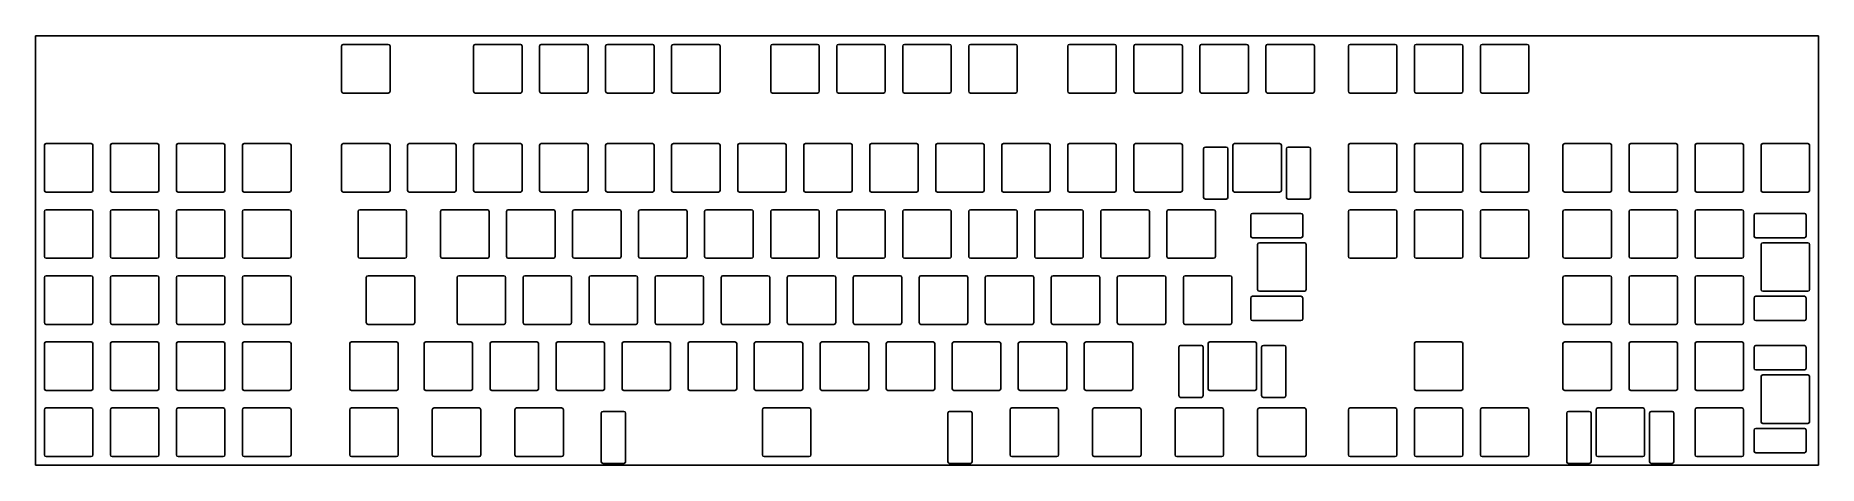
# Model space of a CAD drawing. Header units: millimetres. Extents: x 0 to 514, y -124 to 0.
import ezdxf

# ---------------------------------------------------------------- set-up
doc = ezdxf.new("R2010")
doc.units = ezdxf.units.MM

msp = doc.modelspace()

# ---------------------------------------------------------------- linework, layer by layer
for p, q in [((0, 0), (514.35, 0)), ((0, -123.825), (0, 0)), ((514.35, -123.825), (514.35, 0)), ((88.25, -3.025), (88.25, -16.025)), ((88.75, -2.525), (101.75, -2.525)), ((102.25, -3.025), (102.25, -16.025)), ((126.35, -3.025), (126.35, -16.025)), ((126.85, -2.525), (139.85, -2.525)), ((140.35, -3.025), (140.35, -16.025)), ((145.4, -3.025), (145.4, -16.025)), ((145.9, -2.525), (158.9, -2.525)), ((159.4, -3.025), (159.4, -16.025)), ((164.45, -3.025), (164.45, -16.025)), ((164.95, -2.525), (177.95, -2.525)), ((178.45, -3.025), (178.45, -16.025)), ((183.5, -3.025), (183.5, -16.025)), ((184, -2.525), (197, -2.525)), ((197.5, -3.025), (197.5, -16.025)), ((212.075, -3.025), (212.075, -16.025)), ((212.575, -2.525), (225.575, -2.525)), ((226.075, -3.025), (226.075, -16.025)), ((231.125, -3.025), (231.125, -16.025)), ((231.625, -2.525), (244.625, -2.525)), ((245.125, -3.025), (245.125, -16.025)), ((250.175, -3.025), (250.175, -16.025)), ((250.675, -2.525), (263.675, -2.525)), ((264.175, -3.025), (264.175, -16.025)), ((269.225, -3.025), (269.225, -16.025)), ((269.725, -2.525), (282.725, -2.525)), ((283.225, -3.025), (283.225, -16.025)), ((297.8, -3.025), (297.8, -16.025)), ((298.3, -2.525), (311.3, -2.525)), ((311.8, -3.025), (311.8, -16.025)), ((316.85, -3.025), (316.85, -16.025)), ((317.35, -2.525), (330.35, -2.525)), ((330.85, -3.025), (330.85, -16.025)), ((335.9, -3.025), (335.9, -16.025)), ((336.4, -2.525), (349.4, -2.525)), ((349.9, -3.025), (349.9, -16.025)), ((354.95, -3.025), (354.95, -16.025)), ((355.45, -2.525), (368.45, -2.525)), ((368.95, -3.025), (368.95, -16.025)), ((378.7625, -3.025), (378.7625, -16.025)), ((379.2625, -2.525), (392.2625, -2.525)), ((392.7625, -3.025), (392.7625, -16.025)), ((397.8125, -3.025), (397.8125, -16.025)), ((398.3125, -2.525), (411.3125, -2.525)), ((411.8125, -3.025), (411.8125, -16.025)), ((416.8625, -3.025), (416.8625, -16.025)), ((417.3625, -2.525), (430.3625, -2.525)), ((430.8625, -3.025), (430.8625, -16.025)), ((88.75, -16.525), (101.75, -16.525)), ((126.85, -16.525), (139.85, -16.525)), ((145.9, -16.525), (158.9, -16.525)), ((164.95, -16.525), (177.95, -16.525)), ((184, -16.525), (197, -16.525)), ((212.575, -16.525), (225.575, -16.525)), ((231.625, -16.525), (244.625, -16.525)), ((250.675, -16.525), (263.675, -16.525)), ((269.725, -16.525), (282.725, -16.525)), ((298.3, -16.525), (311.3, -16.525)), ((317.35, -16.525), (330.35, -16.525)), ((336.4, -16.525), (349.4, -16.525)), ((355.45, -16.525), (368.45, -16.525)), ((379.2625, -16.525), (392.2625, -16.525)), ((398.3125, -16.525), (411.3125, -16.525)), ((417.3625, -16.525), (430.3625, -16.525)), ((2.525, -31.6), (2.525, -44.6)), ((3.025, -31.1), (16.025, -31.1)), ((16.525, -31.6), (16.525, -44.6)), ((21.575, -31.6), (21.575, -44.6)), ((22.075, -31.1), (35.075, -31.1)), ((35.575, -31.6), (35.575, -44.6)), ((40.625, -31.6), (40.625, -44.6)), ((41.125, -31.1), (54.125, -31.1)), ((54.625, -31.6), (54.625, -44.6)), ((59.675, -31.6), (59.675, -44.6)), ((60.175, -31.1), (73.175, -31.1)), ((73.675, -31.6), (73.675, -44.6)), ((88.25, -31.6), (88.25, -44.6)), ((88.75, -31.1), (101.75, -31.1)), ((102.25, -31.6), (102.25, -44.6)), ((107.3, -31.6), (107.3, -44.6)), ((107.8, -31.1), (120.8, -31.1)), ((121.3, -31.6), (121.3, -44.6)), ((126.35, -31.6), (126.35, -44.6)), ((126.85, -31.1), (139.85, -31.1)), ((140.35, -31.6), (140.35, -44.6)), ((145.4, -31.6), (145.4, -44.6)), ((145.9, -31.1), (158.9, -31.1)), ((159.4, -31.6), (159.4, -44.6)), ((164.45, -31.6), (164.45, -44.6)), ((164.95, -31.1), (177.95, -31.1)), ((178.45, -31.6), (178.45, -44.6)), ((183.5, -31.6), (183.5, -44.6)), ((184, -31.1), (197, -31.1)), ((197.5, -31.6), (197.5, -44.6)), ((202.55, -31.6), (202.55, -44.6)), ((203.05, -31.1), (216.05, -31.1)), ((216.55, -31.6), (216.55, -44.6)), ((221.6, -31.6), (221.6, -44.6)), ((222.1, -31.1), (235.1, -31.1)), ((235.6, -31.6), (235.6, -44.6)), ((240.65, -31.6), (240.65, -44.6)), ((241.15, -31.1), (254.15, -31.1)), ((254.65, -31.6), (254.65, -44.6)), ((259.7, -31.6), (259.7, -44.6)), ((260.2, -31.1), (273.2, -31.1)), ((273.7, -31.6), (273.7, -44.6)), ((278.75, -31.6), (278.75, -44.6)), ((279.25, -31.1), (292.25, -31.1)), ((292.75, -31.6), (292.75, -44.6)), ((297.8, -31.6), (297.8, -44.6)), ((298.3, -31.1), (311.3, -31.1)), ((311.8, -31.6), (311.8, -44.6)), ((316.85, -31.6), (316.85, -44.6)), ((317.35, -31.1), (330.35, -31.1)), ((330.85, -31.6), (330.85, -44.6)), ((336.987, -32.6), (336.987, -46.6)), ((337.487, -32.1), (343.487, -32.1)), ((343.987, -32.6), (343.987, -46.6)), ((345.425, -31.6), (345.425, -44.6)), ((345.925, -31.1), (358.925, -31.1)), ((359.425, -31.6), (359.425, -44.6)), ((360.863, -32.6), (360.863, -46.6)), ((361.363, -32.1), (367.363, -32.1)), ((367.863, -32.6), (367.863, -46.6)), ((378.7625, -31.6), (378.7625, -44.6)), ((379.2625, -31.1), (392.2625, -31.1)), ((392.7625, -31.6), (392.7625, -44.6)), ((397.8125, -31.6), (397.8125, -44.6)), ((398.3125, -31.1), (411.3125, -31.1)), ((411.8125, -31.6), (411.8125, -44.6)), ((416.8625, -31.6), (416.8625, -44.6)), ((417.3625, -31.1), (430.3625, -31.1)), ((430.8625, -31.6), (430.8625, -44.6)), ((440.675, -31.6), (440.675, -44.6)), ((441.175, -31.1), (454.175, -31.1)), ((454.675, -31.6), (454.675, -44.6)), ((459.725, -31.6), (459.725, -44.6)), ((460.225, -31.1), (473.225, -31.1)), ((473.725, -31.6), (473.725, -44.6)), ((478.775, -31.6), (478.775, -44.6)), ((479.275, -31.1), (492.275, -31.1)), ((492.775, -31.6), (492.775, -44.6)), ((497.825, -31.6), (497.825, -44.6)), ((498.325, -31.1), (511.325, -31.1)), ((511.825, -31.6), (511.825, -44.6)), ((3.025, -45.1), (16.025, -45.1)), ((22.075, -45.1), (35.075, -45.1)), ((41.125, -45.1), (54.125, -45.1)), ((60.175, -45.1), (73.175, -45.1)), ((88.75, -45.1), (101.75, -45.1)), ((107.8, -45.1), (120.8, -45.1)), ((126.85, -45.1), (139.85, -45.1)), ((145.9, -45.1), (158.9, -45.1)), ((164.95, -45.1), (177.95, -45.1)), ((184, -45.1), (197, -45.1)), ((203.05, -45.1), (216.05, -45.1)), ((222.1, -45.1), (235.1, -45.1)), ((241.15, -45.1), (254.15, -45.1)), ((260.2, -45.1), (273.2, -45.1)), ((279.25, -45.1), (292.25, -45.1)), ((298.3, -45.1), (311.3, -45.1)), ((317.35, -45.1), (330.35, -45.1)), ((345.925, -45.1), (358.925, -45.1)), ((379.2625, -45.1), (392.2625, -45.1)), ((398.3125, -45.1), (411.3125, -45.1)), ((417.3625, -45.1), (430.3625, -45.1)), ((441.175, -45.1), (454.175, -45.1)), ((460.225, -45.1), (473.225, -45.1)), ((479.275, -45.1), (492.275, -45.1)), ((498.325, -45.1), (511.325, -45.1)), ((2.525, -50.65), (2.525, -63.65)), ((3.025, -50.15), (16.025, -50.15)), ((16.525, -50.65), (16.525, -63.65)), ((21.575, -50.65), (21.575, -63.65)), ((22.075, -50.15), (35.075, -50.15)), ((35.575, -50.65), (35.575, -63.65)), ((40.625, -50.65), (40.625, -63.65)), ((41.125, -50.15), (54.125, -50.15)), ((54.625, -50.65), (54.625, -63.65)), ((59.675, -50.65), (59.675, -63.65)), ((60.175, -50.15), (73.175, -50.15)), ((73.675, -50.65), (73.675, -63.65)), ((93.0125, -50.65), (93.0125, -63.65)), ((93.5125, -50.15), (106.5125, -50.15)), ((107.0125, -50.65), (107.0125, -63.65)), ((116.825, -50.65), (116.825, -63.65)), ((117.325, -50.15), (130.325, -50.15)), ((130.825, -50.65), (130.825, -63.65)), ((135.875, -50.65), (135.875, -63.65)), ((136.375, -50.15), (149.375, -50.15)), ((149.875, -50.65), (149.875, -63.65)), ((154.925, -50.65), (154.925, -63.65)), ((155.425, -50.15), (168.425, -50.15)), ((168.925, -50.65), (168.925, -63.65)), ((173.975, -50.65), (173.975, -63.65)), ((174.475, -50.15), (187.475, -50.15)), ((187.975, -50.65), (187.975, -63.65)), ((193.025, -50.65), (193.025, -63.65)), ((193.525, -50.15), (206.525, -50.15)), ((207.025, -50.65), (207.025, -63.65)), ((212.075, -50.65), (212.075, -63.65)), ((212.575, -50.15), (225.575, -50.15)), ((226.075, -50.65), (226.075, -63.65)), ((231.125, -50.65), (231.125, -63.65)), ((231.625, -50.15), (244.625, -50.15)), ((245.125, -50.65), (245.125, -63.65)), ((250.175, -50.65), (250.175, -63.65)), ((250.675, -50.15), (263.675, -50.15)), ((264.175, -50.65), (264.175, -63.65)), ((269.225, -50.65), (269.225, -63.65)), ((269.725, -50.15), (282.725, -50.15)), ((283.225, -50.65), (283.225, -63.65)), ((288.275, -50.65), (288.275, -63.65)), ((288.775, -50.15), (301.775, -50.15)), ((302.275, -50.65), (302.275, -63.65)), ((307.325, -50.65), (307.325, -63.65)), ((307.825, -50.15), (320.825, -50.15)), ((321.325, -50.65), (321.325, -63.65)), ((326.375, -50.65), (326.375, -63.65)), ((326.875, -50.15), (339.875, -50.15)), ((337.487, -47.1), (343.487, -47.1)), ((340.375, -50.65), (340.375, -63.65)), ((365.06875, -51.237), (351.06875, -51.237)), ((361.363, -47.1), (367.363, -47.1)), ((378.7625, -50.65), (378.7625, -63.65)), ((379.2625, -50.15), (392.2625, -50.15)), ((392.7625, -50.65), (392.7625, -63.65)), ((397.8125, -50.65), (397.8125, -63.65)), ((398.3125, -50.15), (411.3125, -50.15)), ((411.8125, -50.65), (411.8125, -63.65)), ((416.8625, -50.65), (416.8625, -63.65)), ((417.3625, -50.15), (430.3625, -50.15)), ((430.8625, -50.65), (430.8625, -63.65)), ((440.675, -50.65), (440.675, -63.65)), ((441.175, -50.15), (454.175, -50.15)), ((454.675, -50.65), (454.675, -63.65)), ((459.725, -50.65), (459.725, -63.65)), ((460.225, -50.15), (473.225, -50.15)), ((473.725, -50.65), (473.725, -63.65)), ((478.775, -50.65), (478.775, -63.65)), ((479.275, -50.15), (492.275, -50.15)), ((492.775, -50.65), (492.775, -63.65)), ((510.325, -51.237), (496.325, -51.237)), ((350.56875, -51.737), (350.56875, -57.737)), ((365.56875, -51.737), (365.56875, -57.737)), ((495.825, -51.737), (495.825, -57.737)), ((510.825, -51.737), (510.825, -57.737)), ((365.06875, -58.237), (351.06875, -58.237)), ((352.56875, -60.175), (352.56875, -73.175)), ((366.06875, -59.675), (353.06875, -59.675)), ((366.56875, -60.175), (366.56875, -73.175)), ((510.325, -58.237), (496.325, -58.237)), ((497.825, -60.175), (497.825, -73.175)), ((511.325, -59.675), (498.325, -59.675)), ((511.825, -60.175), (511.825, -73.175)), ((3.025, -64.15), (16.025, -64.15)), ((22.075, -64.15), (35.075, -64.15)), ((41.125, -64.15), (54.125, -64.15)), ((60.175, -64.15), (73.175, -64.15)), ((93.5125, -64.15), (106.5125, -64.15)), ((117.325, -64.15), (130.325, -64.15)), ((136.375, -64.15), (149.375, -64.15)), ((155.425, -64.15), (168.425, -64.15)), ((174.475, -64.15), (187.475, -64.15)), ((193.525, -64.15), (206.525, -64.15)), ((212.575, -64.15), (225.575, -64.15)), ((231.625, -64.15), (244.625, -64.15)), ((250.675, -64.15), (263.675, -64.15)), ((269.725, -64.15), (282.725, -64.15)), ((288.775, -64.15), (301.775, -64.15)), ((307.825, -64.15), (320.825, -64.15)), ((326.875, -64.15), (339.875, -64.15)), ((379.2625, -64.15), (392.2625, -64.15)), ((398.3125, -64.15), (411.3125, -64.15)), ((417.3625, -64.15), (430.3625, -64.15)), ((441.175, -64.15), (454.175, -64.15)), ((460.225, -64.15), (473.225, -64.15)), ((479.275, -64.15), (492.275, -64.15)), ((2.525, -69.7), (2.525, -82.7)), ((3.025, -69.2), (16.025, -69.2)), ((16.525, -69.7), (16.525, -82.7)), ((21.575, -69.7), (21.575, -82.7)), ((22.075, -69.2), (35.075, -69.2)), ((35.575, -69.7), (35.575, -82.7)), ((40.625, -69.7), (40.625, -82.7)), ((41.125, -69.2), (54.125, -69.2)), ((54.625, -69.7), (54.625, -82.7)), ((59.675, -69.7), (59.675, -82.7)), ((60.175, -69.2), (73.175, -69.2)), ((73.675, -69.7), (73.675, -82.7)), ((95.39375, -69.7), (95.39375, -82.7)), ((95.89375, -69.2), (108.89375, -69.2)), ((109.39375, -69.7), (109.39375, -82.7)), ((121.5875, -69.7), (121.5875, -82.7)), ((122.0875, -69.2), (135.0875, -69.2)), ((135.5875, -69.7), (135.5875, -82.7)), ((140.6375, -69.7), (140.6375, -82.7)), ((141.1375, -69.2), (154.1375, -69.2)), ((154.6375, -69.7), (154.6375, -82.7)), ((159.6875, -69.7), (159.6875, -82.7)), ((160.1875, -69.2), (173.1875, -69.2)), ((173.6875, -69.7), (173.6875, -82.7)), ((178.7375, -69.7), (178.7375, -82.7)), ((179.2375, -69.2), (192.2375, -69.2)), ((192.7375, -69.7), (192.7375, -82.7)), ((197.7875, -69.7), (197.7875, -82.7)), ((198.2875, -69.2), (211.2875, -69.2)), ((211.7875, -69.7), (211.7875, -82.7)), ((216.8375, -69.7), (216.8375, -82.7)), ((217.3375, -69.2), (230.3375, -69.2)), ((230.8375, -69.7), (230.8375, -82.7)), ((235.8875, -69.7), (235.8875, -82.7)), ((236.3875, -69.2), (249.3875, -69.2)), ((249.8875, -69.7), (249.8875, -82.7)), ((254.9375, -69.7), (254.9375, -82.7)), ((255.4375, -69.2), (268.4375, -69.2)), ((268.9375, -69.7), (268.9375, -82.7)), ((273.9875, -69.7), (273.9875, -82.7)), ((274.4875, -69.2), (287.4875, -69.2)), ((287.9875, -69.7), (287.9875, -82.7)), ((293.0375, -69.7), (293.0375, -82.7)), ((293.5375, -69.2), (306.5375, -69.2)), ((307.0375, -69.7), (307.0375, -82.7)), ((312.0875, -69.7), (312.0875, -82.7)), ((312.5875, -69.2), (325.5875, -69.2)), ((326.0875, -69.7), (326.0875, -82.7)), ((331.1375, -69.7), (331.1375, -82.7)), ((331.6375, -69.2), (344.6375, -69.2)), ((345.1375, -69.7), (345.1375, -82.7)), ((440.675, -69.7), (440.675, -82.7)), ((441.175, -69.2), (454.175, -69.2)), ((454.675, -69.7), (454.675, -82.7)), ((459.725, -69.7), (459.725, -82.7)), ((460.225, -69.2), (473.225, -69.2)), ((473.725, -69.7), (473.725, -82.7)), ((478.775, -69.7), (478.775, -82.7)), ((479.275, -69.2), (492.275, -69.2)), ((492.775, -69.7), (492.775, -82.7)), ((350.56875, -75.613), (350.56875, -81.613)), ((365.06875, -75.113), (351.06875, -75.113)), ((366.06875, -73.675), (353.06875, -73.675)), ((365.56875, -75.613), (365.56875, -81.613)), ((495.825, -75.613), (495.825, -81.613)), ((510.325, -75.113), (496.325, -75.113)), ((511.325, -73.675), (498.325, -73.675)), ((510.825, -75.613), (510.825, -81.613)), ((365.06875, -82.113), (351.06875, -82.113)), ((510.325, -82.113), (496.325, -82.113)), ((3.025, -83.2), (16.025, -83.2)), ((22.075, -83.2), (35.075, -83.2)), ((41.125, -83.2), (54.125, -83.2)), ((60.175, -83.2), (73.175, -83.2)), ((95.89375, -83.2), (108.89375, -83.2)), ((122.0875, -83.2), (135.0875, -83.2)), ((141.1375, -83.2), (154.1375, -83.2)), ((160.1875, -83.2), (173.1875, -83.2)), ((179.2375, -83.2), (192.2375, -83.2)), ((198.2875, -83.2), (211.2875, -83.2)), ((217.3375, -83.2), (230.3375, -83.2)), ((236.3875, -83.2), (249.3875, -83.2)), ((255.4375, -83.2), (268.4375, -83.2)), ((274.4875, -83.2), (287.4875, -83.2)), ((293.5375, -83.2), (306.5375, -83.2)), ((312.5875, -83.2), (325.5875, -83.2)), ((331.6375, -83.2), (344.6375, -83.2)), ((441.175, -83.2), (454.175, -83.2)), ((460.225, -83.2), (473.225, -83.2)), ((479.275, -83.2), (492.275, -83.2)), ((2.525, -88.75), (2.525, -101.75)), ((3.025, -88.25), (16.025, -88.25)), ((16.525, -88.75), (16.525, -101.75)), ((21.575, -88.75), (21.575, -101.75)), ((22.075, -88.25), (35.075, -88.25)), ((35.575, -88.75), (35.575, -101.75)), ((40.625, -88.75), (40.625, -101.75)), ((41.125, -88.25), (54.125, -88.25)), ((54.625, -88.75), (54.625, -101.75)), ((59.675, -88.75), (59.675, -101.75)), ((60.175, -88.25), (73.175, -88.25)), ((73.675, -88.75), (73.675, -101.75)), ((90.63125, -88.75), (90.63125, -101.75)), ((91.13125, -88.25), (104.13125, -88.25)), ((104.63125, -88.75), (104.63125, -101.75)), ((112.0625, -88.75), (112.0625, -101.75)), ((112.5625, -88.25), (125.5625, -88.25)), ((126.0625, -88.75), (126.0625, -101.75)), ((131.1125, -88.75), (131.1125, -101.75)), ((131.6125, -88.25), (144.6125, -88.25)), ((145.1125, -88.75), (145.1125, -101.75)), ((150.1625, -88.75), (150.1625, -101.75)), ((150.6625, -88.25), (163.6625, -88.25)), ((164.1625, -88.75), (164.1625, -101.75)), ((169.2125, -88.75), (169.2125, -101.75)), ((169.7125, -88.25), (182.7125, -88.25)), ((183.2125, -88.75), (183.2125, -101.75)), ((188.2625, -88.75), (188.2625, -101.75)), ((188.7625, -88.25), (201.7625, -88.25)), ((202.2625, -88.75), (202.2625, -101.75)), ((207.3125, -88.75), (207.3125, -101.75)), ((207.8125, -88.25), (220.8125, -88.25)), ((221.3125, -88.75), (221.3125, -101.75)), ((226.3625, -88.75), (226.3625, -101.75)), ((226.8625, -88.25), (239.8625, -88.25)), ((240.3625, -88.75), (240.3625, -101.75)), ((245.4125, -88.75), (245.4125, -101.75)), ((245.9125, -88.25), (258.9125, -88.25)), ((259.4125, -88.75), (259.4125, -101.75)), ((264.4625, -88.75), (264.4625, -101.75)), ((264.9625, -88.25), (277.9625, -88.25)), ((278.4625, -88.75), (278.4625, -101.75)), ((283.5125, -88.75), (283.5125, -101.75)), ((284.0125, -88.25), (297.0125, -88.25)), ((297.5125, -88.75), (297.5125, -101.75)), ((302.5625, -88.75), (302.5625, -101.75)), ((303.0625, -88.25), (316.0625, -88.25)), ((316.5625, -88.75), (316.5625, -101.75)), ((329.84325, -89.75), (329.84325, -103.75)), ((330.34325, -89.25), (336.34325, -89.25)), ((336.84325, -89.75), (336.84325, -103.75)), ((338.28125, -88.75), (338.28125, -101.75)), ((338.78125, -88.25), (351.78125, -88.25)), ((352.28125, -88.75), (352.28125, -101.75)), ((353.71925, -89.75), (353.71925, -103.75)), ((354.21925, -89.25), (360.21925, -89.25)), ((360.71925, -89.75), (360.71925, -103.75)), ((397.8125, -88.75), (397.8125, -101.75)), ((398.3125, -88.25), (411.3125, -88.25)), ((411.8125, -88.75), (411.8125, -101.75)), ((440.675, -88.75), (440.675, -101.75)), ((441.175, -88.25), (454.175, -88.25)), ((454.675, -88.75), (454.675, -101.75)), ((459.725, -88.75), (459.725, -101.75)), ((460.225, -88.25), (473.225, -88.25)), ((473.725, -88.75), (473.725, -101.75)), ((478.775, -88.75), (478.775, -101.75)), ((479.275, -88.25), (492.275, -88.25)), ((492.775, -88.75), (492.775, -101.75)), ((495.825, -89.837), (495.825, -95.837)), ((510.325, -89.337), (496.325, -89.337)), ((510.825, -89.837), (510.825, -95.837)), ((510.325, -96.337), (496.325, -96.337)), ((3.025, -102.25), (16.025, -102.25)), ((22.075, -102.25), (35.075, -102.25)), ((41.125, -102.25), (54.125, -102.25)), ((60.175, -102.25), (73.175, -102.25)), ((91.13125, -102.25), (104.13125, -102.25)), ((112.5625, -102.25), (125.5625, -102.25)), ((131.6125, -102.25), (144.6125, -102.25)), ((150.6625, -102.25), (163.6625, -102.25)), ((169.7125, -102.25), (182.7125, -102.25)), ((188.7625, -102.25), (201.7625, -102.25)), ((207.8125, -102.25), (220.8125, -102.25)), ((226.8625, -102.25), (239.8625, -102.25)), ((245.9125, -102.25), (258.9125, -102.25)), ((264.9625, -102.25), (277.9625, -102.25)), ((284.0125, -102.25), (297.0125, -102.25)), ((303.0625, -102.25), (316.0625, -102.25)), ((338.78125, -102.25), (351.78125, -102.25)), ((398.3125, -102.25), (411.3125, -102.25)), ((441.175, -102.25), (454.175, -102.25)), ((460.225, -102.25), (473.225, -102.25)), ((479.275, -102.25), (492.275, -102.25)), ((497.825, -98.275), (497.825, -111.275)), ((511.325, -97.775), (498.325, -97.775)), ((511.825, -98.275), (511.825, -111.275)), ((2.525, -107.8), (2.525, -120.8)), ((3.025, -107.3), (16.025, -107.3)), ((16.525, -107.8), (16.525, -120.8)), ((21.575, -107.8), (21.575, -120.8)), ((22.075, -107.3), (35.075, -107.3)), ((35.575, -107.8), (35.575, -120.8)), ((40.625, -107.8), (40.625, -120.8)), ((41.125, -107.3), (54.125, -107.3)), ((54.625, -107.8), (54.625, -120.8)), ((59.675, -107.8), (59.675, -120.8)), ((60.175, -107.3), (73.175, -107.3)), ((73.675, -107.8), (73.675, -120.8)), ((90.63125, -107.8), (90.63125, -120.8)), ((91.13125, -107.3), (104.13125, -107.3)), ((104.63125, -107.8), (104.63125, -120.8)), ((114.44375, -107.8), (114.44375, -120.8)), ((114.94375, -107.3), (127.94375, -107.3)), ((128.44375, -107.8), (128.44375, -120.8)), ((138.25625, -107.8), (138.25625, -120.8)), ((138.75625, -107.3), (151.75625, -107.3)), ((152.25625, -107.8), (152.25625, -120.8)), ((209.69375, -107.8), (209.69375, -120.8)), ((210.19375, -107.3), (223.19375, -107.3)), ((223.69375, -107.8), (223.69375, -120.8)), ((281.13125, -107.8), (281.13125, -120.8)), ((281.63125, -107.3), (294.63125, -107.3)), ((295.13125, -107.8), (295.13125, -120.8)), ((304.94375, -107.8), (304.94375, -120.8)), ((305.44375, -107.3), (318.44375, -107.3)), ((318.94375, -107.8), (318.94375, -120.8)), ((328.75625, -107.8), (328.75625, -120.8)), ((329.25625, -107.3), (342.25625, -107.3)), ((330.34325, -104.25), (336.34325, -104.25)), ((342.75625, -107.8), (342.75625, -120.8)), ((352.56875, -107.8), (352.56875, -120.8)), ((353.06875, -107.3), (366.06875, -107.3)), ((354.21925, -104.25), (360.21925, -104.25)), ((366.56875, -107.8), (366.56875, -120.8)), ((378.7625, -107.8), (378.7625, -120.8)), ((379.2625, -107.3), (392.2625, -107.3)), ((392.7625, -107.8), (392.7625, -120.8)), ((397.8125, -107.8), (397.8125, -120.8)), ((398.3125, -107.3), (411.3125, -107.3)), ((411.8125, -107.8), (411.8125, -120.8)), ((416.8625, -107.8), (416.8625, -120.8)), ((417.3625, -107.3), (430.3625, -107.3)), ((430.8625, -107.8), (430.8625, -120.8)), ((450.2, -107.8), (450.2, -120.8)), ((450.7, -107.3), (463.7, -107.3)), ((464.2, -107.8), (464.2, -120.8)), ((478.775, -107.8), (478.775, -120.8)), ((479.275, -107.3), (492.275, -107.3)), ((492.775, -107.8), (492.775, -120.8)), ((163.19375, -108.8), (163.19375, -122.8)), ((163.69375, -108.3), (169.69375, -108.3)), ((170.19375, -108.8), (170.19375, -122.8)), ((263.19375, -108.8), (263.19375, -122.8)), ((263.69375, -108.3), (269.69375, -108.3)), ((270.19375, -108.8), (270.19375, -122.8)), ((441.762, -108.8), (441.762, -122.8)), ((442.262, -108.3), (448.262, -108.3)), ((448.762, -108.8), (448.762, -122.8)), ((465.638, -108.8), (465.638, -122.8)), ((466.138, -108.3), (472.138, -108.3)), ((472.638, -108.8), (472.638, -122.8)), ((511.325, -111.775), (498.325, -111.775)), ((495.825, -113.713), (495.825, -119.713)), ((510.325, -113.213), (496.325, -113.213)), ((510.825, -113.713), (510.825, -119.713)), ((3.025, -121.3), (16.025, -121.3)), ((22.075, -121.3), (35.075, -121.3)), ((41.125, -121.3), (54.125, -121.3)), ((60.175, -121.3), (73.175, -121.3)), ((91.13125, -121.3), (104.13125, -121.3)), ((114.94375, -121.3), (127.94375, -121.3)), ((138.75625, -121.3), (151.75625, -121.3)), ((163.69375, -123.3), (169.69375, -123.3)), ((210.19375, -121.3), (223.19375, -121.3)), ((263.69375, -123.3), (269.69375, -123.3)), ((281.63125, -121.3), (294.63125, -121.3)), ((305.44375, -121.3), (318.44375, -121.3)), ((329.25625, -121.3), (342.25625, -121.3)), ((353.06875, -121.3), (366.06875, -121.3)), ((379.2625, -121.3), (392.2625, -121.3)), ((398.3125, -121.3), (411.3125, -121.3)), ((417.3625, -121.3), (430.3625, -121.3)), ((442.262, -123.3), (448.262, -123.3)), ((450.7, -121.3), (463.7, -121.3)), ((466.138, -123.3), (472.138, -123.3)), ((479.275, -121.3), (492.275, -121.3)), ((510.325, -120.213), (496.325, -120.213)), ((0, -123.825), (514.35, -123.825))]:
    msp.add_line(p, q)
for centre, start, end in [((88.75, -3.025), 90, 180), ((101.75, -3.025), 0, 90), ((126.85, -3.025), 90, 180), ((139.85, -3.025), 0, 90), ((145.9, -3.025), 90, 180), ((158.9, -3.025), 0, 90), ((164.95, -3.025), 90, 180), ((177.95, -3.025), 0, 90), ((184, -3.025), 90, 180), ((197, -3.025), 0, 90), ((212.575, -3.025), 90, 180), ((225.575, -3.025), 0, 90), ((231.625, -3.025), 90, 180), ((244.625, -3.025), 0, 90), ((250.675, -3.025), 90, 180), ((263.675, -3.025), 0, 90), ((269.725, -3.025), 90, 180), ((282.725, -3.025), 0, 90), ((298.3, -3.025), 90, 180), ((311.3, -3.025), 0, 90), ((317.35, -3.025), 90, 180), ((330.35, -3.025), 0, 90), ((336.4, -3.025), 90, 180), ((349.4, -3.025), 0, 90), ((355.45, -3.025), 90, 180), ((368.45, -3.025), 0, 90), ((379.2625, -3.025), 90, 180), ((392.2625, -3.025), 0, 90), ((398.3125, -3.025), 90, 180), ((411.3125, -3.025), 0, 90), ((417.3625, -3.025), 90, 180), ((430.3625, -3.025), 0, 90), ((88.75, -16.025), 180, 270), ((101.75, -16.025), 270, 0), ((126.85, -16.025), 180, 270), ((139.85, -16.025), 270, 0), ((145.9, -16.025), 180, 270), ((158.9, -16.025), 270, 0), ((164.95, -16.025), 180, 270), ((177.95, -16.025), 270, 0), ((184, -16.025), 180, 270), ((197, -16.025), 270, 0), ((212.575, -16.025), 180, 270), ((225.575, -16.025), 270, 0), ((231.625, -16.025), 180, 270), ((244.625, -16.025), 270, 0), ((250.675, -16.025), 180, 270), ((263.675, -16.025), 270, 0), ((269.725, -16.025), 180, 270), ((282.725, -16.025), 270, 0), ((298.3, -16.025), 180, 270), ((311.3, -16.025), 270, 0), ((317.35, -16.025), 180, 270), ((330.35, -16.025), 270, 0), ((336.4, -16.025), 180, 270), ((349.4, -16.025), 270, 0), ((355.45, -16.025), 180, 270), ((368.45, -16.025), 270, 0), ((379.2625, -16.025), 180, 270), ((392.2625, -16.025), 270, 0), ((398.3125, -16.025), 180, 270), ((411.3125, -16.025), 270, 0), ((417.3625, -16.025), 180, 270), ((430.3625, -16.025), 270, 0), ((3.025, -31.6), 90, 180), ((16.025, -31.6), 0, 90), ((22.075, -31.6), 90, 180), ((35.075, -31.6), 0, 90), ((41.125, -31.6), 90, 180), ((54.125, -31.6), 0, 90), ((60.175, -31.6), 90, 180), ((73.175, -31.6), 0, 90), ((88.75, -31.6), 90, 180), ((101.75, -31.6), 0, 90), ((107.8, -31.6), 90, 180), ((120.8, -31.6), 0, 90), ((126.85, -31.6), 90, 180), ((139.85, -31.6), 0, 90), ((145.9, -31.6), 90, 180), ((158.9, -31.6), 0, 90), ((164.95, -31.6), 90, 180), ((177.95, -31.6), 0, 90), ((184, -31.6), 90, 180), ((197, -31.6), 0, 90), ((203.05, -31.6), 90, 180), ((216.05, -31.6), 0, 90), ((222.1, -31.6), 90, 180), ((235.1, -31.6), 0, 90), ((241.15, -31.6), 90, 180), ((254.15, -31.6), 0, 90), ((260.2, -31.6), 90, 180), ((273.2, -31.6), 0, 90), ((279.25, -31.6), 90, 180), ((292.25, -31.6), 0, 90), ((298.3, -31.6), 90, 180), ((311.3, -31.6), 0, 90), ((317.35, -31.6), 90, 180), ((330.35, -31.6), 0, 90), ((337.487, -32.6), 90, 180), ((343.487, -32.6), 0, 90), ((345.925, -31.6), 90, 180), ((358.925, -31.6), 0, 90), ((361.363, -32.6), 90, 180), ((367.363, -32.6), 0, 90), ((379.2625, -31.6), 90, 180), ((392.2625, -31.6), 0, 90), ((398.3125, -31.6), 90, 180), ((411.3125, -31.6), 0, 90), ((417.3625, -31.6), 90, 180), ((430.3625, -31.6), 0, 90), ((441.175, -31.6), 90, 180), ((454.175, -31.6), 0, 90), ((460.225, -31.6), 90, 180), ((473.225, -31.6), 0, 90), ((479.275, -31.6), 90, 180), ((492.275, -31.6), 0, 90), ((498.325, -31.6), 90, 180), ((511.325, -31.6), 0, 90), ((3.025, -44.6), 180, 270), ((16.025, -44.6), 270, 0), ((22.075, -44.6), 180, 270), ((35.075, -44.6), 270, 0), ((41.125, -44.6), 180, 270), ((54.125, -44.6), 270, 0), ((60.175, -44.6), 180, 270), ((73.175, -44.6), 270, 0), ((88.75, -44.6), 180, 270), ((101.75, -44.6), 270, 0), ((107.8, -44.6), 180, 270), ((120.8, -44.6), 270, 0), ((126.85, -44.6), 180, 270), ((139.85, -44.6), 270, 0), ((145.9, -44.6), 180, 270), ((158.9, -44.6), 270, 0), ((164.95, -44.6), 180, 270), ((177.95, -44.6), 270, 0), ((184, -44.6), 180, 270), ((197, -44.6), 270, 0), ((203.05, -44.6), 180, 270), ((216.05, -44.6), 270, 0), ((222.1, -44.6), 180, 270), ((235.1, -44.6), 270, 0), ((241.15, -44.6), 180, 270), ((254.15, -44.6), 270, 0), ((260.2, -44.6), 180, 270), ((273.2, -44.6), 270, 0), ((279.25, -44.6), 180, 270), ((292.25, -44.6), 270, 0), ((298.3, -44.6), 180, 270), ((311.3, -44.6), 270, 0), ((317.35, -44.6), 180, 270), ((330.35, -44.6), 270, 0), ((345.925, -44.6), 180, 270), ((358.925, -44.6), 270, 0), ((379.2625, -44.6), 180, 270), ((392.2625, -44.6), 270, 0), ((398.3125, -44.6), 180, 270), ((411.3125, -44.6), 270, 0), ((417.3625, -44.6), 180, 270), ((430.3625, -44.6), 270, 0), ((441.175, -44.6), 180, 270), ((454.175, -44.6), 270, 0), ((460.225, -44.6), 180, 270), ((473.225, -44.6), 270, 0), ((479.275, -44.6), 180, 270), ((492.275, -44.6), 270, 0), ((498.325, -44.6), 180, 270), ((511.325, -44.6), 270, 0), ((3.025, -50.65), 90, 180), ((16.025, -50.65), 0, 90), ((22.075, -50.65), 90, 180), ((35.075, -50.65), 0, 90), ((41.125, -50.65), 90, 180), ((54.125, -50.65), 0, 90), ((60.175, -50.65), 90, 180), ((73.175, -50.65), 0, 90), ((93.5125, -50.65), 90, 180), ((106.5125, -50.65), 0, 90), ((117.325, -50.65), 90, 180), ((130.325, -50.65), 0, 90), ((136.375, -50.65), 90, 180), ((149.375, -50.65), 0, 90), ((155.425, -50.65), 90, 180), ((168.425, -50.65), 0, 90), ((174.475, -50.65), 90, 180), ((187.475, -50.65), 0, 90), ((193.525, -50.65), 90, 180), ((206.525, -50.65), 0, 90), ((212.575, -50.65), 90, 180), ((225.575, -50.65), 0, 90), ((231.625, -50.65), 90, 180), ((244.625, -50.65), 0, 90), ((250.675, -50.65), 90, 180), ((263.675, -50.65), 0, 90), ((269.725, -50.65), 90, 180), ((282.725, -50.65), 0, 90), ((288.775, -50.65), 90, 180), ((301.775, -50.65), 0, 90), ((307.825, -50.65), 90, 180), ((320.825, -50.65), 0, 90), ((326.875, -50.65), 90, 180), ((337.487, -46.6), 180, 270), ((339.875, -50.65), 0, 90), ((343.487, -46.6), 270, 0), ((351.06875, -51.737), 90, 180), ((361.363, -46.6), 180, 270), ((365.06875, -51.737), 0, 90), ((367.363, -46.6), 270, 0), ((379.2625, -50.65), 90, 180), ((392.2625, -50.65), 0, 90), ((398.3125, -50.65), 90, 180), ((411.3125, -50.65), 0, 90), ((417.3625, -50.65), 90, 180), ((430.3625, -50.65), 0, 90), ((441.175, -50.65), 90, 180), ((454.175, -50.65), 0, 90), ((460.225, -50.65), 90, 180), ((473.225, -50.65), 0, 90), ((479.275, -50.65), 90, 180), ((492.275, -50.65), 0, 90), ((496.325, -51.737), 90, 180), ((510.325, -51.737), 0, 90), ((351.06875, -57.737), 180, 270), ((353.06875, -60.175), 90, 180), ((365.06875, -57.737), 270, 0), ((366.06875, -60.175), 0, 90), ((496.325, -57.737), 180, 270), ((498.325, -60.175), 90, 180), ((510.325, -57.737), 270, 0), ((511.325, -60.175), 0, 90), ((3.025, -63.65), 180, 270), ((16.025, -63.65), 270, 0), ((22.075, -63.65), 180, 270), ((35.075, -63.65), 270, 0), ((41.125, -63.65), 180, 270), ((54.125, -63.65), 270, 0), ((60.175, -63.65), 180, 270), ((73.175, -63.65), 270, 0), ((93.5125, -63.65), 180, 270), ((106.5125, -63.65), 270, 0), ((117.325, -63.65), 180, 270), ((130.325, -63.65), 270, 0), ((136.375, -63.65), 180, 270), ((149.375, -63.65), 270, 0), ((155.425, -63.65), 180, 270), ((168.425, -63.65), 270, 0), ((174.475, -63.65), 180, 270), ((187.475, -63.65), 270, 0), ((193.525, -63.65), 180, 270), ((206.525, -63.65), 270, 0), ((212.575, -63.65), 180, 270), ((225.575, -63.65), 270, 0), ((231.625, -63.65), 180, 270), ((244.625, -63.65), 270, 0), ((250.675, -63.65), 180, 270), ((263.675, -63.65), 270, 0), ((269.725, -63.65), 180, 270), ((282.725, -63.65), 270, 0), ((288.775, -63.65), 180, 270), ((301.775, -63.65), 270, 0), ((307.825, -63.65), 180, 270), ((320.825, -63.65), 270, 0), ((326.875, -63.65), 180, 270), ((339.875, -63.65), 270, 0), ((379.2625, -63.65), 180, 270), ((392.2625, -63.65), 270, 0), ((398.3125, -63.65), 180, 270), ((411.3125, -63.65), 270, 0), ((417.3625, -63.65), 180, 270), ((430.3625, -63.65), 270, 0), ((441.175, -63.65), 180, 270), ((454.175, -63.65), 270, 0), ((460.225, -63.65), 180, 270), ((473.225, -63.65), 270, 0), ((479.275, -63.65), 180, 270), ((492.275, -63.65), 270, 0), ((3.025, -69.7), 90, 180), ((16.025, -69.7), 0, 90), ((22.075, -69.7), 90, 180), ((35.075, -69.7), 0, 90), ((41.125, -69.7), 90, 180), ((54.125, -69.7), 0, 90), ((60.175, -69.7), 90, 180), ((73.175, -69.7), 0, 90), ((95.89375, -69.7), 90, 180), ((108.89375, -69.7), 0, 90), ((122.0875, -69.7), 90, 180), ((135.0875, -69.7), 0, 90), ((141.1375, -69.7), 90, 180), ((154.1375, -69.7), 0, 90), ((160.1875, -69.7), 90, 180), ((173.1875, -69.7), 0, 90), ((179.2375, -69.7), 90, 180), ((192.2375, -69.7), 0, 90), ((198.2875, -69.7), 90, 180), ((211.2875, -69.7), 0, 90), ((217.3375, -69.7), 90, 180), ((230.3375, -69.7), 0, 90), ((236.3875, -69.7), 90, 180), ((249.3875, -69.7), 0, 90), ((255.4375, -69.7), 90, 180), ((268.4375, -69.7), 0, 90), ((274.4875, -69.7), 90, 180), ((287.4875, -69.7), 0, 90), ((293.5375, -69.7), 90, 180), ((306.5375, -69.7), 0, 90), ((312.5875, -69.7), 90, 180), ((325.5875, -69.7), 0, 90), ((331.6375, -69.7), 90, 180), ((344.6375, -69.7), 0, 90), ((441.175, -69.7), 90, 180), ((454.175, -69.7), 0, 90), ((460.225, -69.7), 90, 180), ((473.225, -69.7), 0, 90), ((479.275, -69.7), 90, 180), ((492.275, -69.7), 0, 90), ((351.06875, -75.613), 90, 180), ((353.06875, -73.175), 180, 270), ((365.06875, -75.613), 0, 90), ((366.06875, -73.175), 270, 0), ((496.325, -75.613), 90, 180), ((498.325, -73.175), 180, 270), ((510.325, -75.613), 0, 90), ((511.325, -73.175), 270, 0), ((351.06875, -81.613), 180, 270), ((365.06875, -81.613), 270, 0), ((496.325, -81.613), 180, 270), ((510.325, -81.613), 270, 0), ((3.025, -82.7), 180, 270), ((16.025, -82.7), 270, 0), ((22.075, -82.7), 180, 270), ((35.075, -82.7), 270, 0), ((41.125, -82.7), 180, 270), ((54.125, -82.7), 270, 0), ((60.175, -82.7), 180, 270), ((73.175, -82.7), 270, 0), ((95.89375, -82.7), 180, 270), ((108.89375, -82.7), 270, 0), ((122.0875, -82.7), 180, 270), ((135.0875, -82.7), 270, 0), ((141.1375, -82.7), 180, 270), ((154.1375, -82.7), 270, 0), ((160.1875, -82.7), 180, 270), ((173.1875, -82.7), 270, 0), ((179.2375, -82.7), 180, 270), ((192.2375, -82.7), 270, 0), ((198.2875, -82.7), 180, 270), ((211.2875, -82.7), 270, 0), ((217.3375, -82.7), 180, 270), ((230.3375, -82.7), 270, 0), ((236.3875, -82.7), 180, 270), ((249.3875, -82.7), 270, 0), ((255.4375, -82.7), 180, 270), ((268.4375, -82.7), 270, 0), ((274.4875, -82.7), 180, 270), ((287.4875, -82.7), 270, 0), ((293.5375, -82.7), 180, 270), ((306.5375, -82.7), 270, 0), ((312.5875, -82.7), 180, 270), ((325.5875, -82.7), 270, 0), ((331.6375, -82.7), 180, 270), ((344.6375, -82.7), 270, 0), ((441.175, -82.7), 180, 270), ((454.175, -82.7), 270, 0), ((460.225, -82.7), 180, 270), ((473.225, -82.7), 270, 0), ((479.275, -82.7), 180, 270), ((492.275, -82.7), 270, 0), ((3.025, -88.75), 90, 180), ((16.025, -88.75), 0, 90), ((22.075, -88.75), 90, 180), ((35.075, -88.75), 0, 90), ((41.125, -88.75), 90, 180), ((54.125, -88.75), 0, 90), ((60.175, -88.75), 90, 180), ((73.175, -88.75), 0, 90), ((91.13125, -88.75), 90, 180), ((104.13125, -88.75), 0, 90), ((112.5625, -88.75), 90, 180), ((125.5625, -88.75), 0, 90), ((131.6125, -88.75), 90, 180), ((144.6125, -88.75), 0, 90), ((150.6625, -88.75), 90, 180), ((163.6625, -88.75), 0, 90), ((169.7125, -88.75), 90, 180), ((182.7125, -88.75), 0, 90), ((188.7625, -88.75), 90, 180), ((201.7625, -88.75), 0, 90), ((207.8125, -88.75), 90, 180), ((220.8125, -88.75), 0, 90), ((226.8625, -88.75), 90, 180), ((239.8625, -88.75), 0, 90), ((245.9125, -88.75), 90, 180), ((258.9125, -88.75), 0, 90), ((264.9625, -88.75), 90, 180), ((277.9625, -88.75), 0, 90), ((284.0125, -88.75), 90, 180), ((297.0125, -88.75), 0, 90), ((303.0625, -88.75), 90, 180), ((316.0625, -88.75), 0, 90), ((330.34325, -89.75), 90, 180), ((336.34325, -89.75), 0, 90), ((338.78125, -88.75), 90, 180), ((351.78125, -88.75), 0, 90), ((354.21925, -89.75), 90, 180), ((360.21925, -89.75), 0, 90), ((398.3125, -88.75), 90, 180), ((411.3125, -88.75), 0, 90), ((441.175, -88.75), 90, 180), ((454.175, -88.75), 0, 90), ((460.225, -88.75), 90, 180), ((473.225, -88.75), 0, 90), ((479.275, -88.75), 90, 180), ((492.275, -88.75), 0, 90), ((496.325, -89.837), 90, 180), ((510.325, -89.837), 0, 90), ((496.325, -95.837), 180, 270), ((510.325, -95.837), 270, 0), ((3.025, -101.75), 180, 270), ((16.025, -101.75), 270, 0), ((22.075, -101.75), 180, 270), ((35.075, -101.75), 270, 0), ((41.125, -101.75), 180, 270), ((54.125, -101.75), 270, 0), ((60.175, -101.75), 180, 270), ((73.175, -101.75), 270, 0), ((91.13125, -101.75), 180, 270), ((104.13125, -101.75), 270, 0), ((112.5625, -101.75), 180, 270), ((125.5625, -101.75), 270, 0), ((131.6125, -101.75), 180, 270), ((144.6125, -101.75), 270, 0), ((150.6625, -101.75), 180, 270), ((163.6625, -101.75), 270, 0), ((169.7125, -101.75), 180, 270), ((182.7125, -101.75), 270, 0), ((188.7625, -101.75), 180, 270), ((201.7625, -101.75), 270, 0), ((207.8125, -101.75), 180, 270), ((220.8125, -101.75), 270, 0), ((226.8625, -101.75), 180, 270), ((239.8625, -101.75), 270, 0), ((245.9125, -101.75), 180, 270), ((258.9125, -101.75), 270, 0), ((264.9625, -101.75), 180, 270), ((277.9625, -101.75), 270, 0), ((284.0125, -101.75), 180, 270), ((297.0125, -101.75), 270, 0), ((303.0625, -101.75), 180, 270), ((316.0625, -101.75), 270, 0), ((338.78125, -101.75), 180, 270), ((351.78125, -101.75), 270, 0), ((398.3125, -101.75), 180, 270), ((411.3125, -101.75), 270, 0), ((441.175, -101.75), 180, 270), ((454.175, -101.75), 270, 0), ((460.225, -101.75), 180, 270), ((473.225, -101.75), 270, 0), ((479.275, -101.75), 180, 270), ((492.275, -101.75), 270, 0), ((498.325, -98.275), 90, 180), ((511.325, -98.275), 0, 90), ((3.025, -107.8), 90, 180), ((16.025, -107.8), 0, 90), ((22.075, -107.8), 90, 180), ((35.075, -107.8), 0, 90), ((41.125, -107.8), 90, 180), ((54.125, -107.8), 0, 90), ((60.175, -107.8), 90, 180), ((73.175, -107.8), 0, 90), ((91.13125, -107.8), 90, 180), ((104.13125, -107.8), 0, 90), ((114.94375, -107.8), 90, 180), ((127.94375, -107.8), 0, 90), ((138.75625, -107.8), 90, 180), ((151.75625, -107.8), 0, 90), ((210.19375, -107.8), 90, 180), ((223.19375, -107.8), 0, 90), ((281.63125, -107.8), 90, 180), ((294.63125, -107.8), 0, 90), ((305.44375, -107.8), 90, 180), ((318.44375, -107.8), 0, 90), ((329.25625, -107.8), 90, 180), ((330.34325, -103.75), 180, 270), ((336.34325, -103.75), 270, 0), ((342.25625, -107.8), 0, 90), ((353.06875, -107.8), 90, 180), ((354.21925, -103.75), 180, 270), ((360.21925, -103.75), 270, 0), ((366.06875, -107.8), 0, 90), ((379.2625, -107.8), 90, 180), ((392.2625, -107.8), 0, 90), ((398.3125, -107.8), 90, 180), ((411.3125, -107.8), 0, 90), ((417.3625, -107.8), 90, 180), ((430.3625, -107.8), 0, 90), ((450.7, -107.8), 90, 180), ((463.7, -107.8), 0, 90), ((479.275, -107.8), 90, 180), ((492.275, -107.8), 0, 90), ((163.69375, -108.8), 90, 180), ((169.69375, -108.8), 0, 90), ((263.69375, -108.8), 90, 180), ((269.69375, -108.8), 0, 90), ((442.262, -108.8), 90, 180), ((448.262, -108.8), 0, 90), ((466.138, -108.8), 90, 180), ((472.138, -108.8), 0, 90), ((498.325, -111.275), 180, 270), ((511.325, -111.275), 270, 0), ((496.325, -113.713), 90, 180), ((510.325, -113.713), 0, 90), ((3.025, -120.8), 180, 270), ((16.025, -120.8), 270, 0), ((22.075, -120.8), 180, 270), ((35.075, -120.8), 270, 0), ((41.125, -120.8), 180, 270), ((54.125, -120.8), 270, 0), ((60.175, -120.8), 180, 270), ((73.175, -120.8), 270, 0), ((91.13125, -120.8), 180, 270), ((104.13125, -120.8), 270, 0), ((114.94375, -120.8), 180, 270), ((127.94375, -120.8), 270, 0), ((138.75625, -120.8), 180, 270), ((151.75625, -120.8), 270, 0), ((163.69375, -122.8), 180, 270), ((169.69375, -122.8), 270, 0), ((210.19375, -120.8), 180, 270), ((223.19375, -120.8), 270, 0), ((263.69375, -122.8), 180, 270), ((269.69375, -122.8), 270, 0), ((281.63125, -120.8), 180, 270), ((294.63125, -120.8), 270, 0), ((305.44375, -120.8), 180, 270), ((318.44375, -120.8), 270, 0), ((329.25625, -120.8), 180, 270), ((342.25625, -120.8), 270, 0), ((353.06875, -120.8), 180, 270), ((366.06875, -120.8), 270, 0), ((379.2625, -120.8), 180, 270), ((392.2625, -120.8), 270, 0), ((398.3125, -120.8), 180, 270), ((411.3125, -120.8), 270, 0), ((417.3625, -120.8), 180, 270), ((430.3625, -120.8), 270, 0), ((442.262, -122.8), 180, 270), ((448.262, -122.8), 270, 0), ((450.7, -120.8), 180, 270), ((463.7, -120.8), 270, 0), ((466.138, -122.8), 180, 270), ((472.138, -122.8), 270, 0), ((479.275, -120.8), 180, 270), ((492.275, -120.8), 270, 0), ((496.325, -119.713), 180, 270), ((510.325, -119.713), 270, 0)]:
    msp.add_arc(centre, 0.5, start, end)

doc.saveas('drawing.dxf')
